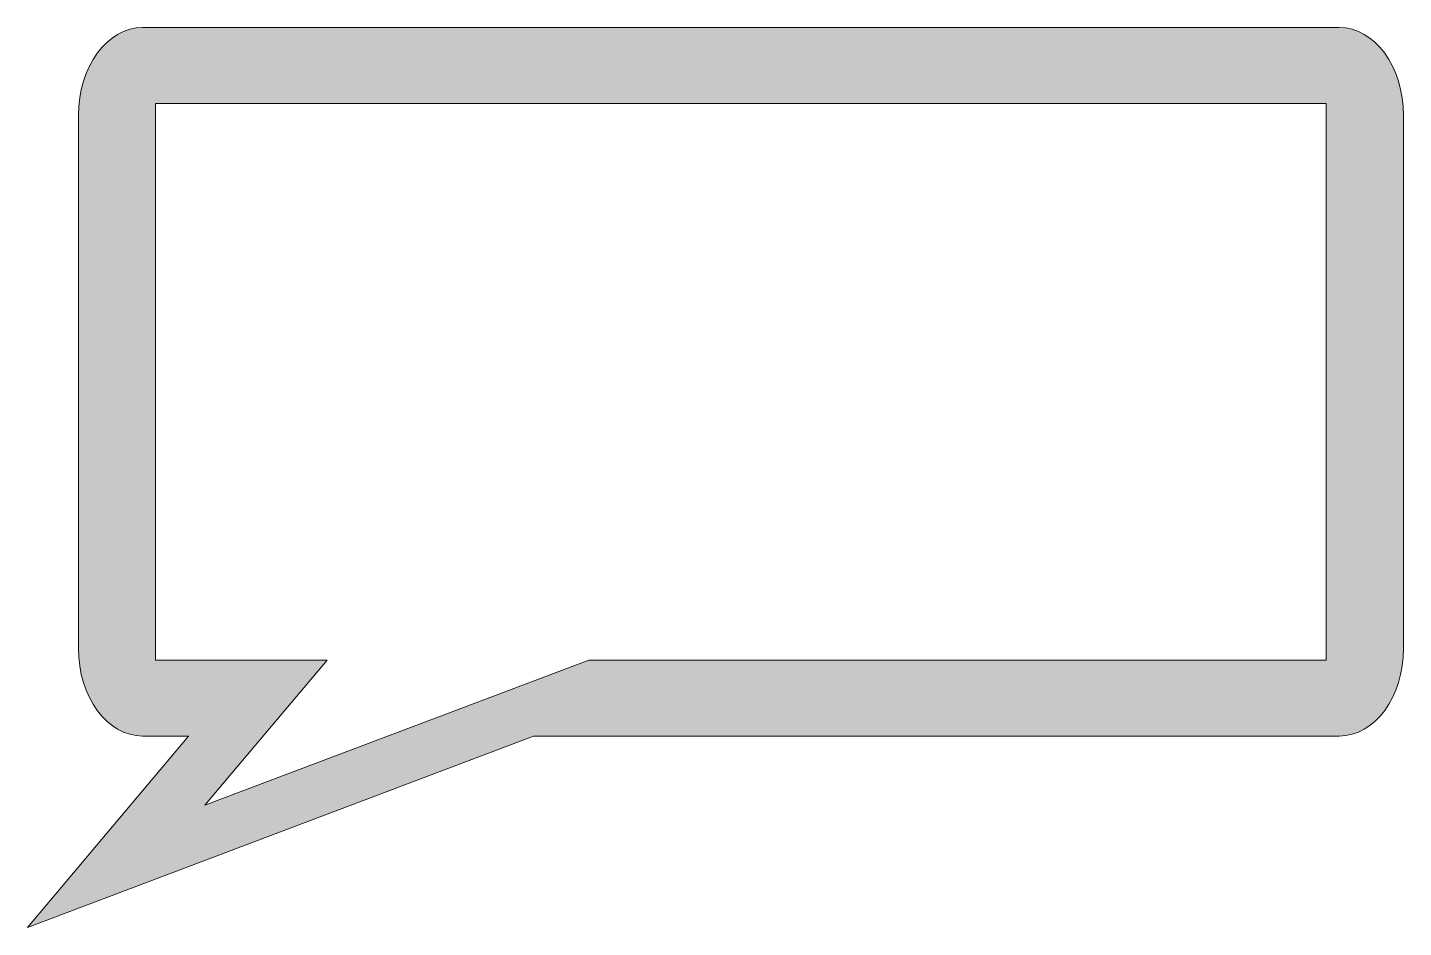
# Model space of a CAD drawing. Header units: inches. Extents: x 0 to 102, y 0 to 66.
import ezdxf

# ---------------------------------------------------------------- set-up
doc = ezdxf.new("R2010")
doc.units = ezdxf.units.IN
doc.header["$MEASUREMENT"] = 0
doc.layers.add('Layer 1', color=7, linetype='Continuous')

msp = doc.modelspace()

# ---------------------------------------------------------------- hatches: boundary and pattern name
at = {"layer": 'Layer 1', "true_color": 0xffffff}
h = msp.add_hatch(color=7, dxfattribs=at)
h.dxf.hatch_style = 2
edge = h.paths.add_edge_path()
edge.add_spline(control_points=[(96.86, 66.45), (96.86, 66.45), (8.5, 66.45), (8.5, 66.45), (5.88, 66.45), (3.76, 63.54), (3.76, 59.95), (3.76, 59.95), (3.76, 20.62), (3.76, 20.62), (3.76, 17.03), (5.88, 14.13), (8.5, 14.13), (8.5, 14.13), (11.89, 14.13), (11.89, 14.13), (11.89, 14.13), (0, 0), (0, 0), (0, 0), (37.36, 14.13), (37.36, 14.13), (37.36, 14.13), (96.86, 14.13), (96.86, 14.13), (99.48, 14.13), (101.6, 17.03), (101.6, 20.62), (101.6, 20.62), (101.6, 59.95), (101.6, 59.95), (101.6, 63.54), (99.48, 66.45), (96.86, 66.45)], knot_values=[0, 0, 0, 0, 1, 1, 1, 2, 2, 2, 3, 3, 3, 4, 4, 4, 5, 5, 5, 6, 6, 6, 7, 7, 7, 8, 8, 8, 9, 9, 9, 10, 10, 10, 11, 11, 11, 11], degree=3, periodic=1)
h.paths.add_polyline_path([(95.89, 19.74), (41.45, 19.74), (13.1, 9.02), (22.12, 19.74), (9.46, 19.74), (9.46, 60.83), (95.89, 60.83)])

# ---------------------------------------------------------------- linework, layer by layer
at = {"layer": 'Layer 1', "lineweight": 0}
msp.add_lwpolyline([(95.89, 19.74), (41.45, 19.74), (13.1, 9.02), (22.12, 19.74), (9.46, 19.74), (9.46, 60.83), (95.89, 60.83), (95.89, 19.74)], dxfattribs=at)
msp.add_open_spline([(96.86, 66.45), (96.86, 66.45), (8.5, 66.45), (8.5, 66.45), (5.88, 66.45), (3.76, 63.54), (3.76, 59.95), (3.76, 59.95), (3.76, 20.62), (3.76, 20.62), (3.76, 17.03), (5.88, 14.13), (8.5, 14.13), (8.5, 14.13), (11.89, 14.13), (11.89, 14.13), (11.89, 14.13), (0, 0), (0, 0), (0, 0), (37.36, 14.13), (37.36, 14.13), (37.36, 14.13), (96.86, 14.13), (96.86, 14.13), (99.48, 14.13), (101.6, 17.03), (101.6, 20.62), (101.6, 20.62), (101.6, 59.95), (101.6, 59.95), (101.6, 63.54), (99.48, 66.45), (96.86, 66.45)], degree=3, knots=[0, 0, 0, 0, 1, 1, 1, 2, 2, 2, 3, 3, 3, 4, 4, 4, 5, 5, 5, 6, 6, 6, 7, 7, 7, 8, 8, 8, 9, 9, 9, 10, 10, 10, 11, 11, 11, 11], dxfattribs=at)

doc.saveas('drawing.dxf')
